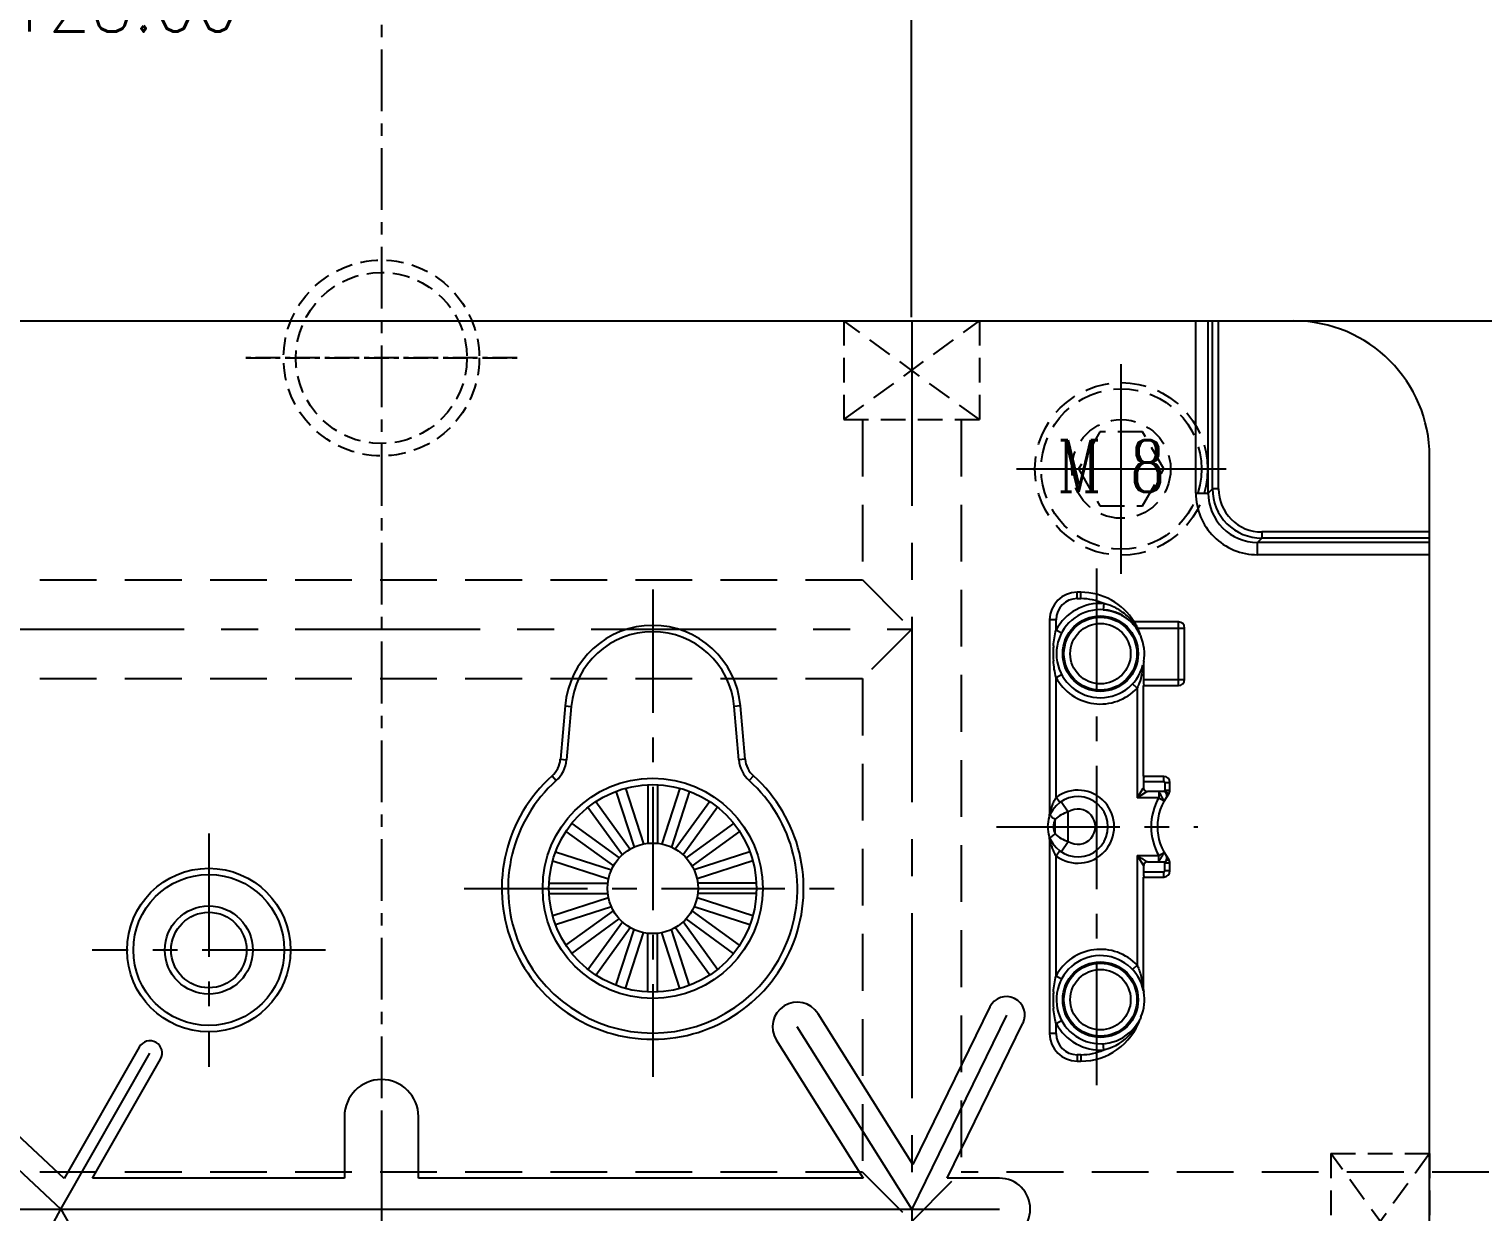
# Model space of a CAD drawing. Header units: millimetres. Extents: x 25970 to 27273, y -22508 to -21586.
# Drawn here: x 26995.4 to 27113.3, y -21788 to -21692.1 of the extents above; entities that cross this region are included whole.
import ezdxf

# ---------------------------------------------------------------- set-up
doc = ezdxf.new("R2010")
doc.units = ezdxf.units.MM
doc.header["$LTSCALE"] = 8
for name, pattern in [('CENTER', [2, 1.25, -0.25, 0.25, -0.25]), ('CENTER2', [1.125, 0.75, -0.125, 0.125, -0.125]), ('HIDDEN', [0.375, 0.25, -0.125])]:
    doc.linetypes.add(name, pattern=pattern)
doc.layers.get('DEFPOINTS').update_dxf_attribs({"color": 6})
for name, color, linetype in [('Cav-cor', 30, 'Continuous'), ('CL', 1, 'Continuous'), ('SCREW', 52, 'HIDDEN'), ('WT', 4, 'Continuous')]:
    doc.layers.add(name, color=color, linetype=linetype)
doc.layers.add('dim', color=3, linetype='Continuous', lineweight=15)
doc.styles.add('ROMANC', font='RomanC.ttf', dxfattribs={"width": 0.8, "height": 7})
doc.styles.get("Standard").update_dxf_attribs({"font": 'txt.shx', "width": 0.8, "bigfont": 'chineset.shx'})
doc.dimstyles.new('ISO-25', dxfattribs={"dimtxt": 5, "dimasz": 4, "dimexe": 0.3, "dimexo": 0.3, "dimtad": 0, "dimzin": 1, "dimdsep": 46, "dimtxsty": 'Standard', "dimcen": 0, "dimclrd": 3, "dimclre": 3, "dimclrt": 3, "dimazin": 0, "dimtfac": 1, "dimtofl": 0, "dimtmove": 0, "dimatfit": 0, "dimfxl": 0, "dimarcsym": 0})

# ---------------------------------------------------------------- blocks, each defined once
blk = doc.blocks.new('*D26515')
at = {"layer": 'DEFPOINTS', "color": 0}
for p in [(27093.98, -21715.73), (27093.98, -21975.73), (27209.36, -21975.73)]:
    blk.add_point(p, dxfattribs=at)
at = {"layer": 'dim', "color": 3, "lineweight": -2}
for p, q in [((27094.28, -21715.73), (27209.66, -21715.73)), ((27209.36, -21719.73), (27209.36, -21836.11)), ((27209.36, -21971.73), (27209.36, -21855.36)), ((27094.28, -21975.73), (27209.66, -21975.73))]:
    blk.add_line(p, q, dxfattribs=at)
at = {"layer": 'dim', "color": 3}
for points in [[(27210.03, -21719.73), (27208.69, -21719.73), (27209.36, -21715.73)], [(27208.69, -21971.73), (27210.03, -21971.73), (27209.36, -21975.73)]]:
    blk.add_solid(points, dxfattribs=at)
at = {"layer": 'dim', "color": 3, "insert": (27209.36, -21845.73), "char_height": 5, "attachment_point": 5, "rotation": 90}
blk.add_mtext('260.00', dxfattribs=at)
blk = doc.blocks.new('cb_8')
at = {"linetype": 'HIDDEN'}
blk.add_circle((0, 0), 7, dxfattribs=at)
at = {"layer": 'SCREW', "linetype": 'CENTER2', "ltscale": 5}
for p, q in [((0, -8.5), (0, 8.5)), ((-8.5, 0), (8.5, 0))]:
    blk.add_line(p, q, dxfattribs=at)
at = {"layer": 'SCREW'}
blk.add_lwpolyline([(-1.73, 3), (-3.46, 0), (-1.73, -3), (1.73, -3), (3.46, 0), (1.73, 3)], close=True, dxfattribs=at)
for radius in [6.5, 4]:
    blk.add_circle((0, 0), radius, dxfattribs=at)
at = {"layer": 'dim', "style": 'ROMANC', "width": 0.8}
blk.add_text('M 8', height=4.186, dxfattribs=at).set_placement((-5.2, -1.86))
blk = doc.blocks.new('20150513.114825')
at = {"layer": 'WT', "color": 125, "linetype": 'HIDDEN'}
for p, q in [((-5.5, 8), (5.5, 8)), ((5.5, 8), (-5.5, 0)), ((-5.5, 8), (5.5, 0)), ((-5.5, 0), (-5.5, 8)), ((5.5, 0), (5.5, 8)), ((-5.5, 0), (5.5, 0))]:
    blk.add_line(p, q, dxfattribs=at)
blk = doc.blocks.new('*D27312')
at = {"layer": 'DEFPOINTS', "color": 0}
for p in [(26938.98, -21689.77), (27066.98, -21715.73), (26938.98, -21726.73)]:
    blk.add_point(p, dxfattribs=at)
at = {"layer": 'dim', "color": 3, "lineweight": -2}
for p, q in [((26938.98, -21726.43), (26938.98, -21689.47)), ((26942.98, -21689.77), (26993.69, -21689.77)), ((27062.98, -21689.77), (27012.28, -21689.77)), ((27066.98, -21715.43), (27066.98, -21689.47))]:
    blk.add_line(p, q, dxfattribs=at)
at = {"layer": 'dim', "color": 3}
for points in [[(26942.98, -21689.1), (26942.98, -21690.43), (26938.98, -21689.77)], [(27062.98, -21690.43), (27062.98, -21689.1), (27066.98, -21689.77)]]:
    blk.add_solid(points, dxfattribs=at)
at = {"layer": 'dim', "color": 3, "insert": (27002.98, -21689.77), "char_height": 5, "attachment_point": 5}
blk.add_mtext('128.00', dxfattribs=at)

msp = doc.modelspace()

# ---------------------------------------------------------------- linework, layer by layer
at = {"color": 8, "linetype": 'CENTER', "ltscale": 0.2}
for p, q in [((27012.984, -21718.733), (27034.984, -21718.733)), ((27034.984, -21718.733), (27012.984, -21718.733))]:
    msp.add_line(p, q, dxfattribs=at)
at = {"color": 8, "linetype": 'HIDDEN', "ltscale": 0.7}
for radius in [7.938, 6.938]:
    msp.add_circle((27023.984, -21718.733), radius, dxfattribs=at)
at = {"layer": 'Cav-cor', "color": 241}
for p, q in [((26949.984, -21715.733), (27097.984, -21715.733)), ((27090.035, -21729.688), (27090.035, -21715.733)), ((27091.034, -21729.688), (27091.034, -21715.733)), ((27091.379, -21729.344), (27091.379, -21715.733)), ((27091.878, -21729.344), (27091.878, -21715.733)), ((27108.984, -21964.733), (27108.984, -21726.733)), ((27090.035, -21729.688), (27091.034, -21729.688)), ((27091.379, -21729.344), (27091.034, -21729.688)), ((27091.878, -21729.344), (27091.379, -21729.344)), ((27095.373, -21733.338), (27095.028, -21733.683)), ((27095.028, -21734.682), (27095.028, -21733.683)), ((27108.984, -21733.683), (27095.028, -21733.683)), ((27095.373, -21732.839), (27095.373, -21733.338)), ((27108.984, -21732.839), (27095.373, -21732.839)), ((27108.984, -21733.338), (27095.373, -21733.338)), ((27108.984, -21734.682), (27095.028, -21734.682)), ((27080.709, -21737.724), (27080.403, -21737.724)), ((27080.403, -21738.246), (27080.403, -21737.736)), ((27080.403, -21738.246), (27080.709, -21738.246)), ((27080.709, -21738.246), (27080.709, -21737.736)), ((27082.555, -21738.636), (27082.522, -21739.145)), ((27078.174, -21739.954), (27078.174, -21755.722)), ((27078.696, -21739.954), (27078.186, -21739.954)), ((27078.696, -21740.777), (27078.696, -21739.954)), ((27078.696, -21740.777), (27079.145, -21741.018)), ((27088.614, -21740.127), (27085.029, -21740.127)), ((27085.304, -21740.627), (27089.114, -21740.627)), ((27088.614, -21745.288), (27088.614, -21740.127)), ((27089.114, -21744.788), (27089.114, -21740.627)), ((27085.796, -21743.429), (27085.796, -21744.788)), ((27078.696, -21744.638), (27079.145, -21744.397)), ((27078.696, -21754.354), (27078.696, -21744.638)), ((27085.272, -21745.492), (27084.9, -21745.144)), ((27085.272, -21745.492), (27085.272, -21754.387)), ((27085.794, -21752.653), (27085.794, -21745.288)), ((27085.794, -21745.288), (27088.614, -21745.288)), ((27085.796, -21744.788), (27089.114, -21744.788)), ((27038.871, -21746.932), (27038.492, -21751.271)), ((27038.871, -21746.932), (27039.379, -21746.977)), ((27039.379, -21746.977), (27039, -21751.315)), ((27053.097, -21746.932), (27052.589, -21746.977)), ((27052.968, -21751.315), (27052.589, -21746.977)), ((27053.476, -21751.271), (27053.097, -21746.932)), ((27038.492, -21751.271), (27039, -21751.315)), ((27053.476, -21751.271), (27052.968, -21751.315)), ((27037.82, -21752.613), (27038.16, -21752.993)), ((27043.775, -21753.613), (27045.244, -21758.136)), ((27045.596, -21753.327), (27045.596, -21758.081)), ((27046.372, -21753.327), (27046.372, -21758.081)), ((27048.193, -21753.613), (27046.724, -21758.136)), ((27054.148, -21752.613), (27053.808, -21752.993)), ((27085.742, -21753.635), (27085.272, -21754.387)), ((27087.421, -21752.653), (27085.794, -21752.653)), ((27085.796, -21753.061), (27085.796, -21753.571)), ((27085.796, -21753.061), (27087.421, -21753.061)), ((27087.421, -21753.061), (27087.421, -21752.653)), ((27087.523, -21753.163), (27087.523, -21753.776)), ((27087.523, -21753.163), (27087.931, -21753.163)), ((27087.931, -21753.776), (27087.931, -21753.163)), ((27041.357, -21754.704), (27044.152, -21758.55)), ((27042.999, -21753.865), (27044.468, -21758.388)), ((27048.969, -21753.865), (27047.5, -21758.388)), ((27050.611, -21754.704), (27047.816, -21758.55)), ((27078.999, -21754.764), (27078.696, -21754.354)), ((27079.115, -21754.683), (27079.673, -21755.537)), ((27085.56, -21754.207), (27085.272, -21754.387)), ((27087.014, -21754.387), (27085.272, -21754.387)), ((27086.024, -21753.917), (27085.56, -21754.207)), ((27087.378, -21753.877), (27086.102, -21753.877)), ((27087.014, -21753.877), (27087.014, -21754.387)), ((27087.014, -21754.387), (27087.459, -21754.636)), ((27087.131, -21754.064), (27087.07, -21753.965)), ((27087.501, -21753.839), (27087.806, -21754.079)), ((27087.523, -21753.776), (27087.911, -21753.776)), ((27040.729, -21755.16), (27043.524, -21759.007)), ((27051.239, -21755.16), (27048.444, -21759.007)), ((27078.138, -21755.94), (27078.14, -21755.933)), ((27078.139, -21755.936), (27078.138, -21755.94)), ((27079.673, -21757.928), (27079.673, -21755.537)), ((27038.944, -21757.122), (27042.792, -21759.918)), ((27039.424, -21756.462), (27043.272, -21759.258)), ((27052.544, -21756.462), (27048.697, -21759.258)), ((27053.024, -21757.122), (27049.176, -21759.918)), ((27078.631, -21757.319), (27078.631, -21756.146)), ((27078.14, -21757.532), (27078.139, -21757.528)), ((27078.174, -21757.743), (27078.174, -21773.512)), ((27079.115, -21758.782), (27079.673, -21757.928)), ((27037.87, -21759.504), (27042.391, -21760.973)), ((27038.109, -21758.766), (27042.631, -21760.235)), ((27053.859, -21758.766), (27049.337, -21760.235)), ((27054.099, -21759.504), (27049.577, -21760.973)), ((27078.999, -21758.701), (27078.696, -21759.111)), ((27078.696, -21768.827), (27078.696, -21759.111)), ((27085.272, -21759.079), (27085.272, -21767.973)), ((27085.272, -21759.079), (27087.014, -21759.079)), ((27085.272, -21759.079), (27085.772, -21759.878)), ((27086.102, -21759.589), (27087.378, -21759.589)), ((27087.014, -21759.079), (27087.459, -21758.829)), ((27087.014, -21759.589), (27087.014, -21759.079)), ((27087.822, -21759.374), (27087.501, -21759.626)), ((27085.794, -21769.973), (27085.794, -21760.813)), ((27085.794, -21760.813), (27087.421, -21760.813)), ((27085.796, -21759.895), (27085.796, -21760.405)), ((27085.796, -21760.405), (27087.421, -21760.405)), ((27087.421, -21760.813), (27087.421, -21760.405)), ((27087.523, -21760.303), (27087.523, -21759.689)), ((27087.931, -21759.689), (27087.523, -21759.689)), ((27087.931, -21760.303), (27087.523, -21760.303)), ((27087.931, -21760.303), (27087.931, -21759.689)), ((27037.579, -21761.325), (27042.335, -21761.325)), ((27054.389, -21761.325), (27049.633, -21761.325)), ((27037.579, -21762.141), (27042.335, -21762.141)), ((27042.391, -21762.492), (27037.87, -21763.961)), ((27054.099, -21763.961), (27049.577, -21762.492)), ((27054.389, -21762.141), (27049.633, -21762.141)), ((27042.631, -21763.23), (27038.109, -21764.699)), ((27038.944, -21766.343), (27042.792, -21763.548)), ((27039.424, -21767.003), (27043.272, -21764.208)), ((27052.544, -21767.003), (27048.697, -21764.208)), ((27053.024, -21766.343), (27049.176, -21763.548)), ((27053.859, -21764.699), (27049.337, -21763.23)), ((27040.729, -21768.305), (27043.524, -21764.459)), ((27041.357, -21768.761), (27044.152, -21764.915)), ((27042.999, -21769.6), (27044.468, -21765.077)), ((27043.775, -21769.852), (27045.244, -21765.329)), ((27045.596, -21770.139), (27045.596, -21765.384)), ((27046.372, -21770.139), (27046.372, -21765.384)), ((27048.193, -21769.852), (27046.724, -21765.329)), ((27048.969, -21769.6), (27047.5, -21765.077)), ((27050.611, -21768.761), (27047.816, -21764.915)), ((27051.239, -21768.305), (27048.444, -21764.459)), ((27078.696, -21768.827), (27079.145, -21769.068)), ((27085.272, -21767.973), (27084.9, -21768.321)), ((27073.316, -21771.35), (27067.078, -21784.123)), ((26998.252, -21785.249), (26984.587, -21772.519)), ((27067.078, -21784.123), (27059.393, -21771.896)), ((27074.664, -21772.008), (27066.984, -21787.733)), ((27078.696, -21772.688), (27079.145, -21772.447)), ((27066.984, -21787.733), (27057.699, -21772.96)), ((27069.874, -21785.233), (27076.011, -21772.667)), ((27078.696, -21773.512), (27078.186, -21773.512)), ((27078.696, -21773.512), (27078.696, -21772.688)), ((26983.224, -21773.983), (26997.984, -21787.733)), ((27004.338, -21774.598), (26998.252, -21785.249)), ((27056.006, -21774.024), (27063.051, -21785.233)), ((27082.555, -21774.829), (27082.522, -21774.32)), ((26997.984, -21787.733), (27005.206, -21775.094)), ((27000.564, -21785.233), (27006.075, -21775.59)), ((27080.403, -21775.219), (27080.403, -21775.729)), ((27080.709, -21775.219), (27080.403, -21775.219)), ((27080.403, -21775.741), (27080.709, -21775.741)), ((27080.709, -21775.219), (27080.709, -21775.729)), ((27020.984, -21780.233), (27020.984, -21785.233)), ((27023.984, -21780.233), (27023.984, -21905.233)), ((27026.984, -21785.233), (27026.984, -21780.233)), ((27020.984, -21785.233), (27000.564, -21785.233)), ((27063.051, -21785.233), (27026.984, -21785.233)), ((27074.102, -21785.233), (27069.874, -21785.233)), ((26988.294, -21805.674), (26997.984, -21787.733)), ((26989.814, -21787.733), (27074.102, -21787.733)), ((26997.984, -21787.733), (27007.152, -21803.841)), ((27066.984, -21787.733), (27066.984, -21801.029))]:
    msp.add_line(p, q, dxfattribs=at)
for points in [[(27082.522, -21739.145), (27082.55, -21739.147), (27082.639, -21739.155), (27082.727, -21739.164), (27082.813, -21739.176), (27082.899, -21739.19), (27082.984, -21739.206), (27083.067, -21739.223), (27083.148, -21739.242), (27083.229, -21739.263), (27083.307, -21739.286), (27083.384, -21739.309), (27083.46, -21739.335), (27083.534, -21739.361), (27083.605, -21739.389), (27083.676, -21739.417), (27083.744, -21739.447), (27083.811, -21739.478), (27083.875, -21739.509), (27083.938, -21739.541), (27083.999, -21739.573), (27084.059, -21739.606), (27084.116, -21739.64), (27084.172, -21739.674), (27084.227, -21739.709), (27084.28, -21739.744)], [(27084.28, -21739.744), (27084.332, -21739.779), (27084.382, -21739.815), (27084.432, -21739.851), (27084.48, -21739.888), (27084.527, -21739.925), (27084.573, -21739.963), (27084.618, -21740.001), (27084.662, -21740.039), (27084.704, -21740.078), (27084.746, -21740.117), (27084.787, -21740.156), (27084.826, -21740.195), (27084.865, -21740.235), (27084.903, -21740.275), (27084.939, -21740.315), (27084.975, -21740.355)], [(27084.975, -21740.355), (27085.01, -21740.395), (27085.044, -21740.436)], [(27085.044, -21740.436), (27085.077, -21740.476), (27085.109, -21740.517), (27085.14, -21740.558), (27085.171, -21740.599), (27085.2, -21740.64), (27085.229, -21740.681), (27085.257, -21740.722), (27085.284, -21740.763), (27085.31, -21740.803), (27085.335, -21740.844), (27085.359, -21740.883), (27085.382, -21740.923), (27085.404, -21740.961), (27085.424, -21740.998), (27085.444, -21741.034), (27085.462, -21741.069), (27085.478, -21741.101), (27085.493, -21741.131), (27085.505, -21741.155)]]:
    msp.add_lwpolyline(points, dxfattribs=at)
for centre, radius in [((27082.29, -21742.708), 3.06), ((27082.29, -21742.708), 2.958), ((27082.29, -21742.708), 2.449), ((27045.984, -21761.733), 8.925), ((27045.984, -21761.733), 8.415), ((27045.984, -21761.733), 3.672), ((27009.984, -21766.733), 6.63), ((27009.984, -21766.733), 6.12), ((27009.984, -21766.733), 3.57), ((27009.984, -21766.733), 3.06), ((27082.29, -21770.758), 3.06), ((27082.29, -21770.758), 2.958), ((27082.29, -21770.758), 2.449)]:
    msp.add_circle(centre, radius, dxfattribs=at)
for centre, radius, start, end in [((27097.984, -21726.733), 11, 0, 90), ((27095.026, -21729.691), 4.991, 179.97125, 270.02875), ((27095.023, -21729.694), 3.989, 179.91754, 270.08246), ((27095.373, -21729.344), 3.994, 179.99798, 270.00208), ((27095.371, -21729.345), 3.493, 179.97227, 270.02816), ((27080.403, -21739.954), 2.229, 90, 180), ((27080.403, -21739.954), 1.707, 90, 180), ((27080.709, -21742.81), 5.085, 31.83791, 90), ((27080.709, -21742.81), 4.563, 66.14405, 90), ((27082.29, -21742.708), 4.08, 86.28208, 151.75719), ((27082.29, -21742.708), 3.57, 25.55066, 345.03883), ((27081.549, -21742.833), 4.316, 66.35856, 76.53141), ((27081.558, -21742.807), 4.288, 51.44168, 66.32206), ((27081.587, -21742.767), 4.239, 34.18469, 51.40374), ((27045.984, -21747.555), 7.14, 5, 175), ((27080.709, -21742.81), 5.087, 17.96599, 25.4126), ((27088.614, -21740.627), 0.5, 0, 90), ((27045.984, -21747.555), 6.63, 5, 175), ((27086.037, -21741.082), 0.514, 197.96762, 203.45295), ((27082.29, -21742.708), 3.57, 349.81184, 23.45448), ((27086.596, -21742.707), 8.143, 177.65731, 180.0011), ((27086.555, -21742.709), 8.102, 179.99315, 184.05382), ((27086.479, -21742.702), 8.026, 175.50827, 177.65882), ((27078.389, -21742.777), 7.429, 349.7295, 352.9046), ((27086.308, -21743.43), 0.512, 169.82179, 179.98986), ((27082.29, -21742.708), 4.08, 208.24281, 316.9661), ((27088.614, -21744.788), 0.5, 270, 0), ((27036.459, -21751.093), 2.04, 311.83531, 355), ((27036.459, -21751.093), 2.55, 311.83531, 355), ((27055.509, -21751.093), 2.55, 185, 228.16469), ((27055.509, -21751.093), 2.04, 185, 228.16469), ((27045.984, -21761.733), 12.24, 131.83531, 48.16469), ((27045.984, -21761.733), 11.73, 131.83531, 48.16469), ((27087.421, -21753.163), 0.51, 0, 90), ((27087.421, -21753.163), 0.102, 0, 90), ((27080.454, -21756.733), 2.448, 204.17646, 155.76761), ((27080.682, -21755.694), 2.396, 145.99779, 150.54918), ((27080.454, -21756.733), 2.958, 233.52914, 126.47086), ((27091.195, -21756.733), 4.794, 150.69996, 209.29985), ((27091.195, -21756.733), 4.284, 141.92777, 218.07223), ((27087.378, -21754.183), 0.306, 342.83967, 90), ((27091.195, -21756.733), 4.692, 141.92777, 142.69425), ((27087.421, -21753.776), 0.102, 321.92777, 0), ((27087.421, -21753.776), 0.51, 321.92777, 0), ((27080.454, -21756.733), 2.448, 160.91268, 199.08521), ((27077.602, -21755.746), 0.57, 340.94557, 346.22518), ((27077.562, -21755.736), 0.611, 346.22586, 351.55575), ((27077.511, -21755.729), 0.662, 351.56126, 355.49629), ((27077.427, -21755.722), 0.747, 355.51799, 0.05224), ((27082.077, -21756.336), 3.935, 160.15795, 162.19393), ((27080.454, -21756.733), 1.428, 236.83346, 123.16654), ((27077.605, -21757.718), 0.567, 14.79886, 19.06458), ((27077.568, -21757.728), 0.605, 8.76617, 14.77962), ((27082.961, -21756.881), 4.854, 191.79967, 192.79932), ((27082.842, -21756.909), 4.731, 192.79557, 193.99935), ((27082.529, -21756.988), 4.408, 193.97587, 197.14424), ((27082.163, -21757.1), 4.025, 197.1596, 199.23138), ((27080.684, -21757.77), 2.399, 209.42135, 214.00019), ((27087.378, -21759.283), 0.306, 270, 33.74899), ((27091.195, -21756.733), 4.692, 217.30613, 218.07223), ((27087.421, -21759.689), 0.102, 0, 38.07223), ((27087.421, -21759.689), 0.51, 0, 38.07223), ((27087.421, -21760.303), 0.51, 270, 0), ((27087.421, -21760.303), 0.102, 270, 0), ((27082.29, -21770.758), 4.08, 43.0339, 151.75719), ((27082.29, -21770.758), 3.57, 11.39216, 331.2768), ((27086.479, -21770.752), 8.026, 175.50827, 177.65882), ((27082.29, -21770.758), 3.57, 337.1042, 9.88665), ((27057.699, -21772.96), 2, 32.15002, 212.15002), ((27074.664, -21772.008), 1.5, 333.9698, 153.9698), ((27086.596, -21770.757), 8.143, 177.65731, 180.0011), ((27086.532, -21770.759), 8.079, 179.98851, 184.80687), ((27080.709, -21770.656), 5.085, 270, 340.83616), ((27081.598, -21770.708), 4.225, 326.23894, 333.04578), ((27080.403, -21773.512), 2.229, 180, 270), ((27082.29, -21770.758), 4.08, 208.24281, 273.71792), ((27080.403, -21773.512), 1.707, 180, 270), ((27081.578, -21770.69), 4.251, 293.39942, 326.19881), ((27005.206, -21775.094), 1, 330.25512, 150.25512), ((27080.709, -21770.656), 4.563, 270, 293.85595), ((27081.549, -21770.632), 4.316, 283.46829, 293.43271), ((27023.984, -21780.233), 3, 0, 180), ((27074.102, -21787.733), 2.5, 270, 90)]:
    msp.add_arc(centre, radius, start, end, dxfattribs=at)
for centre, major_axis, ratio, start_param, end_param in [((27085.8, -21744.788), (0, 0.51), 0.0087269, -4.712389, -3.2989178), ((27085.799, -21753.061), (0, 0.408), 0.0087269, 0, 1.5707963), ((27086.102, -21753.571), (0.306, 0), 0.9999619, 3.1415927, 4.712389), ((27086.102, -21759.895), (0.306, 0), 0.9999619, 1.5707963, 3.1415927), ((27085.799, -21760.405), (0, 0.408), 0.0087269, -4.712389, -3.1415927)]:
    msp.add_ellipse(centre, major_axis=major_axis, ratio=ratio, start_param=start_param, end_param=end_param, dxfattribs=at)
for points in [[(27078.478, -21742.074), (27078.512, -21741.637), (27078.582, -21741.2), (27078.696, -21740.777)], [(27078.696, -21744.638), (27078.577, -21744.196), (27078.506, -21743.739), (27078.473, -21743.281)], [(27085.439, -21745.085), (27085.39, -21745.223), (27085.334, -21745.359), (27085.272, -21745.492)], [(27078.174, -21757.743), (27078.174, -21757.707), (27078.171, -21757.671), (27078.166, -21757.636)], [(27078.478, -21770.124), (27078.512, -21769.687), (27078.582, -21769.25), (27078.696, -21768.827)], [(27085.794, -21769.973), (27085.794, -21770.003), (27085.795, -21770.033), (27085.797, -21770.063)], [(27085.797, -21770.063), (27085.799, -21770.091), (27085.802, -21770.118), (27085.807, -21770.145)], [(27078.696, -21772.688), (27078.586, -21772.279), (27078.517, -21771.858), (27078.481, -21771.436)], [(27085.545, -21772.234), (27085.534, -21772.264), (27085.523, -21772.295), (27085.513, -21772.325)], [(27085.579, -21772.147), (27085.567, -21772.175), (27085.556, -21772.205), (27085.545, -21772.234)]]:
    msp.add_open_spline(points, degree=3, dxfattribs=at)
for points, knots in [([(27085.033, -21740.124), (27085.067, -21740.185), (27085.166, -21740.348), (27085.252, -21740.518), (27085.304, -21740.627)], [0, 0, 0, 0, 0.3674406, 1, 1, 1, 1]), ([(27085.093, -21740.385), (27085.135, -21740.446), (27085.287, -21740.684), (27085.417, -21740.937), (27085.496, -21741.13)], [0, 0, 0, 0, 0.2602078, 1, 1, 1, 1]), ([(27085.699, -21744.101), (27085.684, -21744.184), (27085.617, -21744.516), (27085.525, -21744.844), (27085.439, -21745.085)], [0, 0, 0, 0, 0.2473977, 1, 1, 1, 1]), ([(27078.596, -21754.516), (27078.574, -21754.555), (27078.49, -21754.712), (27078.421, -21754.876), (27078.376, -21755.001)], [0, 0, 0, 0, 0.2530191, 1, 1, 1, 1]), ([(27087.07, -21753.965), (27087.066, -21753.958), (27087.052, -21753.936), (27087.04, -21753.914), (27087.03, -21753.899)], [0, 0, 0, 0, 0.3048924, 1, 1, 1, 1]), ([(27087.459, -21754.636), (27087.459, -21754.635), (27087.456, -21754.629), (27087.452, -21754.62), (27087.442, -21754.603), (27087.424, -21754.57), (27087.393, -21754.516), (27087.35, -21754.438), (27087.298, -21754.348), (27087.225, -21754.222), (27087.169, -21754.127), (27087.131, -21754.064)], [0, 0, 0, 0, 0.0070025, 0.0244844, 0.0527217, 0.0914934, 0.1976492, 0.3356404, 0.4960303, 0.6679103, 1, 1, 1, 1]), ([(27078.222, -21755.728), (27078.204, -21755.766), (27078.254, -21755.853), (27078.338, -21755.937), (27078.404, -21755.991), (27078.442, -21756.02)], [0, 0, 0, 0, 0.3365235, 0.6273814, 1, 1, 1, 1]), ([(27078.331, -21755.133), (27078.32, -21755.167), (27078.279, -21755.302), (27078.244, -21755.438), (27078.221, -21755.54)], [0, 0, 0, 0, 0.2560911, 1, 1, 1, 1]), ([(27078.442, -21756.02), (27078.456, -21756.03), (27078.517, -21756.075), (27078.581, -21756.116), (27078.631, -21756.146)], [0, 0, 0, 0, 0.2331276, 1, 1, 1, 1]), ([(27079.673, -21755.537), (27079.476, -21755.602), (27079.1, -21755.758), (27078.763, -21755.999), (27078.631, -21756.146)], [0, 0, 0, 0, 0.5119932, 1, 1, 1, 1]), ([(27078.631, -21756.146), (27078.537, -21756.325), (27078.431, -21756.733), (27078.537, -21757.14), (27078.631, -21757.319)], [0, 0, 0, 0, 0.5000002, 1, 1, 1, 1]), ([(27078.222, -21757.737), (27078.204, -21757.699), (27078.254, -21757.613), (27078.338, -21757.528), (27078.404, -21757.474), (27078.442, -21757.446)], [0, 0, 0, 0, 0.3365344, 0.6273921, 1, 1, 1, 1]), ([(27078.362, -21758.426), (27078.378, -21758.47), (27078.444, -21758.649), (27078.524, -21758.823), (27078.595, -21758.948)], [0, 0, 0, 0, 0.2468031, 1, 1, 1, 1]), ([(27078.442, -21757.446), (27078.456, -21757.435), (27078.517, -21757.39), (27078.581, -21757.349), (27078.631, -21757.319)], [0, 0, 0, 0, 0.2331292, 1, 1, 1, 1]), ([(27078.631, -21757.319), (27078.763, -21757.466), (27079.1, -21757.708), (27079.476, -21757.863), (27079.673, -21757.928)], [0, 0, 0, 0, 0.4880072, 1, 1, 1, 1]), ([(27085.272, -21759.079), (27085.422, -21759.172), (27085.689, -21759.338), (27085.954, -21759.506), (27086.072, -21759.578)], [0, 0, 0, 0, 0.5621536, 1, 1, 1, 1]), ([(27087.014, -21759.589), (27087.016, -21759.589), (27087.021, -21759.578), (27087.032, -21759.564), (27087.049, -21759.535), (27087.072, -21759.498), (27087.1, -21759.452), (27087.144, -21759.378), (27087.18, -21759.319), (27087.204, -21759.278)], [0, 0, 0, 0, 0.02098, 0.0761075, 0.1654917, 0.2864103, 0.435242, 0.6073211, 1, 1, 1, 1]), ([(27087.204, -21759.278), (27087.254, -21759.193), (27087.324, -21759.075), (27087.402, -21758.932), (27087.435, -21758.877), (27087.447, -21758.854)], [0, 0, 0, 0, 0.6037962, 0.8437061, 1, 1, 1, 1]), ([(27085.272, -21767.973), (27085.322, -21768.08), (27085.501, -21768.509), (27085.622, -21768.96), (27085.687, -21769.301)], [0, 0, 0, 0, 0.2532892, 1, 1, 1, 1]), ([(27085.687, -21769.301), (27085.698, -21769.36), (27085.737, -21769.58), (27085.766, -21769.802), (27085.782, -21769.965)], [0, 0, 0, 0, 0.2689366, 1, 1, 1, 1])]:
    msp.add_open_spline(points, degree=3, knots=knots, dxfattribs=at)
at = {"layer": 'CL', "color": 7, "linetype": 'CENTER', "ltscale": 0.5}
msp.add_line((27023.984, -21645.733), (27023.984, -22045.733), dxfattribs=at)
at = {"layer": 'CL', "color": 6, "linetype": 'CENTER'}
for p, q in [((27081.984, -21735.789), (27081.984, -21777.676)), ((27045.984, -21737.507), (27045.984, -21777.024)), ((27009.984, -21757.273), (27009.984, -21776.192)), ((27073.863, -21756.733), (27090.179, -21756.733)), ((27030.692, -21761.733), (27061.276, -21761.733)), ((27019.443, -21766.733), (27000.525, -21766.733))]:
    msp.add_line(p, q, dxfattribs=at)
at = {"layer": 'WT', "color": 125, "linetype": 'CENTER', "ltscale": 1.5}
for p, q in [((27066.984, -21715.733), (27066.984, -21788.733)), ((26848.984, -21740.733), (27066.984, -21740.733))]:
    msp.add_line(p, q, dxfattribs=at)
at = {"layer": 'WT', "color": 125, "linetype": 'HIDDEN', "ltscale": 2.3}
for p, q in [((27062.984, -21723.733), (27062.984, -21736.733)), ((27070.984, -21723.733), (27070.984, -21784.733)), ((26878.984, -21736.733), (27062.984, -21736.733)), ((27062.984, -21736.733), (27066.984, -21740.733)), ((27066.984, -21740.733), (27062.984, -21744.733)), ((26878.984, -21744.733), (27062.984, -21744.733)), ((27062.984, -21744.733), (27062.984, -21784.733)), ((27062.984, -21784.733), (26973.984, -21784.733)), ((27062.984, -21784.733), (27066.984, -21788.733)), ((27066.984, -21788.733), (27070.984, -21784.733)), ((27168.984, -21784.733), (27070.984, -21784.733))]:
    msp.add_line(p, q, dxfattribs=at)

# ---------------------------------------------------------------- block references
at = {"layer": 'SCREW'}
msp.add_blockref('cb_8', (27083.984, -21727.733), dxfattribs=at)
at = {"layer": 'WT', "color": 125, "linetype": 'HIDDEN', "ltscale": 2.3, "xscale": -1, "rotation": 180}
msp.add_blockref('20150513.114825', (27066.984, -21715.733), dxfattribs=at)
at = {"layer": 'WT', "color": 125, "linetype": 'HIDDEN', "ltscale": 2.3, "rotation": -90}
msp.add_blockref('20150513.114825', (27100.984, -21788.733), dxfattribs=at)

# ---------------------------------------------------------------- dimensions: what is measured, and where the dimension line sits
at = {"layer": 'dim'}
dim = msp.add_linear_dim(base=(26938.984, -21689.768), p1=(27066.984, -21715.733), p2=(26938.984, -21726.733), dimstyle='ISO-25', dxfattribs=at)
dim.commit()
dim.dimension.update_dxf_attribs({"geometry": '*D27312', "text_midpoint": (27002.984, -21689.768)})
dim = msp.add_linear_dim(base=(27209.359, -21975.733), p1=(27093.984, -21715.733), p2=(27093.984, -21975.733), angle=90, dimstyle='ISO-25', dxfattribs=at)
dim.commit()
dim.dimension.update_dxf_attribs({"geometry": '*D26515', "text_midpoint": (27209.359, -21845.733), "dimtype": 160})

doc.saveas('drawing.dxf')
